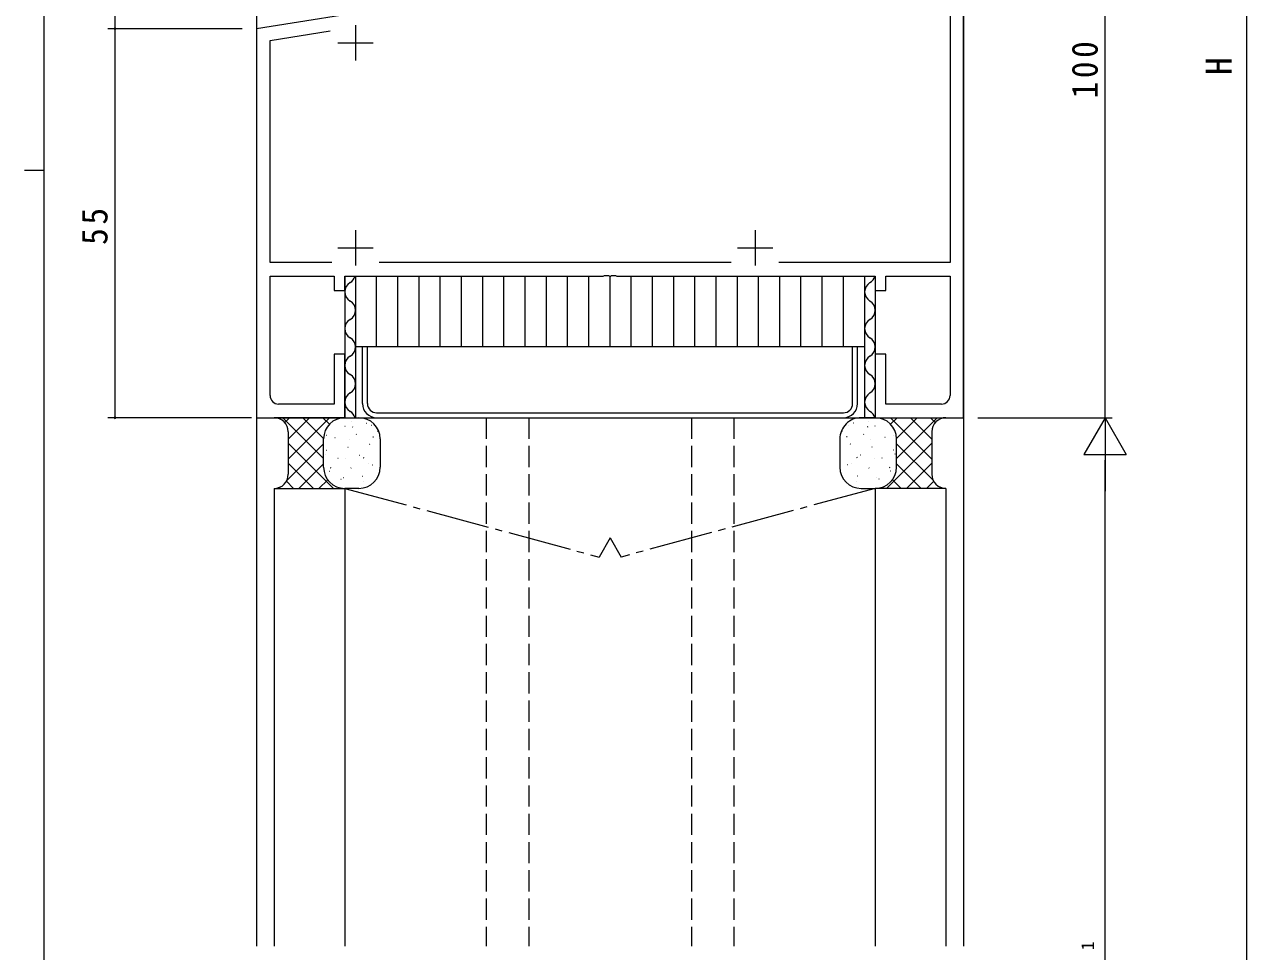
# Model space of a CAD drawing. Units: millimetres on the paper. Extents: x -420 to 373, y -297 to 267.
# Drawn here: x -420.5 to -247.7, y -108.6 to 22.5 of the extents above; entities that cross this region are included whole.
import ezdxf
from ezdxf.enums import TextEntityAlignment as Align

# ---------------------------------------------------------------- set-up
doc = ezdxf.new("R2010")
doc.units = ezdxf.units.MM
doc.linetypes.add('CHAIN2', pattern=[12, 9, -1, 1, -1])
doc.linetypes.add('DASHED3', pattern=[4, 3, -1])
for name, color, linetype, lineweight in [('0-1_USER1', 7, 'Continuous', 9), ('0-3_YKK_11', 7, 'Continuous', 9), ('0-4_YKK_12', 2, 'Continuous', 9), ('0-6_YKK_13', 4, 'Continuous', 9), ('0-7_YKK_D', 6, 'Continuous', 9)]:
    doc.layers.add(name, color=color, linetype=linetype, lineweight=lineweight)
doc.styles.add('ＭＳ ゴシック', font='')
doc.styles.get('ＭＳ ゴシック').set_extended_font_data('MS Gothic')

msp = doc.modelspace()

# ---------------------------------------------------------------- linework, layer by layer
at = {"layer": '0-1_USER1'}
for p, q in [((-417.7, -260.6), (-417.7, 264.4)), ((-420.5, 1.9), (-417.7, 1.9))]:
    msp.add_line(p, q, dxfattribs=at)
at = {"layer": '0-3_YKK_11'}
for p, q in [((-287.7, -33.1), (-287.7, 66.9)), ((-289.63, 61.97), (-289.63, -11.17)), ((-368.7, 24.909), (-387.7, 21.9)), ((-387.7, 21.9), (-387.7, -33.1)), ((-385.77, 20.252), (-377.277, 21.597)), ((-373.7, 22.4), (-373.7, 17.4)), ((-376.2, 19.9), (-371.2, 19.9)), ((-373.7, -6.6), (-373.7, -11.6)), ((-317.2, -6.6), (-317.2, -11.6)), ((-376.2, -9.1), (-371.2, -9.1)), ((-319.7, -9.1), (-314.7, -9.1)), ((-320.55, -11.17), (-370.35, -11.17)), ((-289.63, -11.17), (-313.85, -11.17)), ((-385.77, -13.1), (-376.7, -13.1)), ((-385.77, -29.97), (-385.77, -13.1)), ((-376.7, -13.1), (-376.7, -15.1)), ((-375.2, -13.1), (-338.658, -13.1)), ((-375.2, -15.1), (-375.2, -13.1)), ((-336.742, -13.1), (-300.2, -13.1)), ((-300.2, -13.1), (-300.2, -15.1)), ((-298.7, -13.1), (-289.63, -13.1)), ((-298.7, -15.1), (-298.7, -13.1)), ((-289.63, -13.1), (-289.63, -29.97)), ((-376.7, -15.1), (-375.2, -15.1)), ((-300.2, -15.1), (-298.7, -15.1)), ((-375.2, -24.1), (-376.7, -24.1)), ((-376.7, -24.1), (-376.7, -31.17)), ((-375.2, -33.1), (-375.2, -24.1)), ((-298.7, -24.1), (-300.2, -24.1)), ((-300.2, -24.1), (-300.2, -33.1)), ((-298.7, -31.17), (-298.7, -24.1)), ((-376.7, -31.17), (-384.57, -31.17)), ((-290.83, -31.17), (-298.7, -31.17)), ((-387.7, -33.1), (-375.2, -33.1)), ((-300.2, -33.1), (-287.7, -33.1))]:
    msp.add_line(p, q, dxfattribs=at)
for points in [[(-377.05, -11.17), (-385.77, -11.17), (-385.77, 20.252)], [(-338.658, -13.1), (-338.475, -12.98), (-337.925, -12.98), (-337.742, -13.1), (-337.658, -13.1), (-337.475, -12.98), (-336.925, -12.98), (-336.742, -13.1)]]:
    msp.add_lwpolyline(points, dxfattribs=at)
for centre, start, end in [((-384.57, -29.97), 180, 269.99998), ((-290.83, -29.97), 270, 359.99998)]:
    msp.add_arc(centre, 1.2, start, end, dxfattribs=at)
at = {"layer": '0-4_YKK_12'}
for p, q in [((-387.7, 141.65), (-387.7, -107.85)), ((-287.7, 141.65), (-287.7, -107.85))]:
    msp.add_line(p, q, dxfattribs=at)
at = {"layer": '0-6_YKK_13'}
for p, q in [((-375.2, -13.1), (-375.2, -33.1)), ((-373.7, -13.1), (-373.7, -33.1)), ((-370.7, -23.1), (-370.7, -13.1)), ((-367.7, -23.1), (-367.7, -13.1)), ((-364.7, -23.1), (-364.7, -13.1)), ((-361.7, -23.1), (-361.7, -13.1)), ((-358.7, -23.1), (-358.7, -13.1)), ((-355.7, -23.1), (-355.7, -13.1)), ((-352.7, -23.1), (-352.7, -13.1)), ((-349.7, -23.1), (-349.7, -13.1)), ((-346.7, -23.1), (-346.7, -13.1)), ((-343.7, -23.1), (-343.7, -13.1)), ((-340.7, -23.1), (-340.7, -13.1)), ((-337.7, -23.1), (-337.7, -13.1)), ((-334.7, -23.1), (-334.7, -13.1)), ((-331.7, -23.1), (-331.7, -13.1)), ((-328.7, -23.1), (-328.7, -13.1)), ((-325.7, -23.1), (-325.7, -13.1)), ((-322.7, -23.1), (-322.7, -13.1)), ((-319.7, -23.1), (-319.7, -13.1)), ((-316.7, -23.1), (-316.7, -13.1)), ((-313.7, -23.1), (-313.7, -13.1)), ((-310.7, -23.1), (-310.7, -13.1)), ((-307.7, -23.1), (-307.7, -13.1)), ((-304.7, -23.1), (-304.7, -13.1)), ((-301.7, -13.1), (-301.7, -33.1)), ((-300.2, -13.1), (-300.2, -33.1)), ((-301.7, -23.1), (-373.7, -23.1)), ((-372.7, -31.1), (-372.7, -23.1)), ((-372, -31.1), (-372, -23.1)), ((-303.4, -31.1), (-303.4, -23.1)), ((-302.7, -31.1), (-302.7, -23.1)), ((-370.7, -32.4), (-304.7, -32.4)), ((-375.2, -33.1), (-385.2, -33.1)), ((-378.2, -38.873), (-383.973, -33.1)), ((-383.002, -33.1), (-383.69, -33.788)), ((-380.173, -33.1), (-383.2, -36.127)), ((-377.345, -33.1), (-383.2, -38.955)), ((-378.199, -36.045), (-381.144, -33.1)), ((-377.378, -34.037), (-378.316, -33.1)), ((-375.475, -33.113), (-375.487, -33.1)), ((-375.2, -33.1), (-373.2, -33.1)), ((-375.2, -33.1), (-373.7, -33.1)), ((-375.197, -34.296), (-375.148, -34.289)), ((-374.257, -33.567), (-374.248, -33.569)), ((-374.135, -34.402), (-374.044, -34.445)), ((-373.7, -33.1), (-301.7, -33.1)), ((-372.187, -33.867), (-372.138, -33.86)), ((-371.405, -34.142), (-371.395, -34.144)), ((-370.7, -33.1), (-304.7, -33.1)), ((-303.995, -34.142), (-304.005, -34.144)), ((-303.213, -33.867), (-303.262, -33.86)), ((-300.2, -33.1), (-302.2, -33.1)), ((-301.7, -33.1), (-300.2, -33.1)), ((-301.265, -34.402), (-301.356, -34.445)), ((-301.143, -33.567), (-301.152, -33.569)), ((-300.203, -34.296), (-300.252, -34.289)), ((-300.2, -33.1), (-290.2, -33.1)), ((-299.925, -33.113), (-299.913, -33.1)), ((-298.055, -33.1), (-292.2, -38.955)), ((-298.022, -34.037), (-297.084, -33.1)), ((-297.201, -36.045), (-294.256, -33.1)), ((-297.2, -38.873), (-291.427, -33.1)), ((-295.227, -33.1), (-292.2, -36.127)), ((-292.398, -33.1), (-291.71, -33.788)), ((-383.2, -35.1), (-383.2, -41.1)), ((-378.2, -40.1), (-378.2, -36.1)), ((-378.2, -40.1), (-378.2, -36.1)), ((-377.773, -35.591), (-377.763, -35.593)), ((-376.602, -35.885), (-376.552, -35.878)), ((-374.528, -36.244), (-374.518, -36.246)), ((-373.592, -35.456), (-373.543, -35.449)), ((-371.221, -35.784), (-371.131, -35.827)), ((-370.583, -35.027), (-370.533, -35.02)), ((-370.2, -36.1), (-370.2, -40.1)), ((-305.2, -36.1), (-305.2, -40.1)), ((-304.817, -35.027), (-304.867, -35.02)), ((-304.179, -35.784), (-304.269, -35.827)), ((-301.808, -35.456), (-301.857, -35.449)), ((-300.872, -36.244), (-300.882, -36.246)), ((-298.798, -35.885), (-298.848, -35.878)), ((-297.627, -35.591), (-297.637, -35.593)), ((-297.2, -40.1), (-297.2, -36.1)), ((-297.2, -40.1), (-297.2, -36.1)), ((-292.2, -35.1), (-292.2, -41.1)), ((-378.2, -36.784), (-383.412, -41.995)), ((-376.8, -43.102), (-383.2, -36.701)), ((-377.785, -37.685), (-377.735, -37.678)), ((-374.775, -37.256), (-374.726, -37.249)), ((-371.766, -36.827), (-371.716, -36.82)), ((-371.627, -36.829), (-371.617, -36.831)), ((-303.773, -36.829), (-303.783, -36.831)), ((-303.634, -36.827), (-303.684, -36.82)), ((-300.625, -37.256), (-300.674, -37.249)), ((-298.6, -43.102), (-292.2, -36.701)), ((-297.615, -37.685), (-297.665, -37.678)), ((-297.2, -36.784), (-291.988, -41.995)), ((-379.629, -43.101), (-383.2, -39.53)), ((-378.2, -39.612), (-381.689, -43.101)), ((-377.995, -38.278), (-377.985, -38.28)), ((-376.18, -38.845), (-376.13, -38.838)), ((-375.142, -38.852), (-375.132, -38.854)), ((-373.17, -38.416), (-373.121, -38.409)), ((-372.624, -38.735), (-372.533, -38.778)), ((-371.897, -39.506), (-371.888, -39.508)), ((-303.503, -39.506), (-303.512, -39.508)), ((-302.776, -38.735), (-302.867, -38.778)), ((-302.23, -38.416), (-302.279, -38.409)), ((-300.258, -38.852), (-300.268, -38.854)), ((-299.22, -38.845), (-299.27, -38.838)), ((-297.405, -38.278), (-297.415, -38.28)), ((-297.2, -39.612), (-293.711, -43.101)), ((-295.771, -43.101), (-292.2, -39.53)), ((-377.363, -40.645), (-377.313, -40.638)), ((-377.274, -40.144), (-377.184, -40.187)), ((-374.353, -40.216), (-374.304, -40.209)), ((-372.748, -41.376), (-372.699, -41.369)), ((-371.344, -39.787), (-371.294, -39.78)), ((-304.056, -39.787), (-304.106, -39.78)), ((-302.652, -41.376), (-302.701, -41.369)), ((-301.047, -40.216), (-301.096, -40.209)), ((-298.126, -40.144), (-298.216, -40.187)), ((-298.037, -40.645), (-298.087, -40.638)), ((-385.2, -43.1), (-375.2, -43.1)), ((-385.2, -43.1), (-385.2, -107.85)), ((-384.305, -42.888), (-384.516, -43.1)), ((-382.457, -43.101), (-383.464, -42.094)), ((-377.625, -41.866), (-378.861, -43.101)), ((-375.939, -43.008), (-376.033, -43.102)), ((-375.758, -41.805), (-375.708, -41.798)), ((-375.364, -41.539), (-375.354, -41.541)), ((-373.2, -43.1), (-375.2, -43.1)), ((-375.2, -43.1), (-375.2, -107.85)), ((-372.511, -42.114), (-372.502, -42.116)), ((-302.889, -42.114), (-302.898, -42.116)), ((-302.2, -43.1), (-300.2, -43.1)), ((-290.2, -43.1), (-300.2, -43.1)), ((-300.2, -43.1), (-300.2, -107.85)), ((-300.036, -41.539), (-300.046, -41.541)), ((-299.642, -41.805), (-299.692, -41.798)), ((-299.461, -43.008), (-299.367, -43.102)), ((-297.775, -41.866), (-296.539, -43.101)), ((-292.943, -43.101), (-291.936, -42.094)), ((-291.095, -42.888), (-290.884, -43.1)), ((-290.2, -43.1), (-290.2, -107.85))]:
    msp.add_line(p, q, dxfattribs=at)
at = {"layer": '0-6_YKK_13', "linetype": 'DASHED3'}
for p, q in [((-355.2, -33.1), (-355.2, -107.85)), ((-349.2, -33.1), (-349.2, -107.85)), ((-326.2, -33.1), (-326.2, -107.85)), ((-320.2, -33.1), (-320.2, -107.85))]:
    msp.add_line(p, q, dxfattribs=at)
at = {"layer": '0-6_YKK_13', "linetype": 'CHAIN2'}
for p, q in [((-375.2, -43.1), (-339.25, -52.8)), ((-300.2, -43.1), (-336.15, -52.8)), ((-337.7, -50.1), (-339.25, -52.8)), ((-337.7, -50.1), (-336.15, -52.8))]:
    msp.add_line(p, q, dxfattribs=at)
at = {"layer": '0-6_YKK_13'}
for centre, radius, start, end in [((-375.2, -12.7), 1.5, 299.99997, 344.51491), ((-301.7, -12.7), 1.5, 299.99997, 344.51491), ((-373.7, -15.3), 1.5, 120, 240), ((-300.2, -15.3), 1.5, 120, 240), ((-375.2, -17.899), 1.5, 299.99997, 60.00003), ((-301.7, -17.899), 1.5, 299.99997, 60.00003), ((-373.7, -20.5), 1.5, 120, 240), ((-300.2, -20.5), 1.5, 120, 240), ((-375.2, -23.1), 1.5, 300, 60), ((-301.7, -23.1), 1.5, 300, 60), ((-373.7, -25.701), 1.5, 120, 240), ((-300.2, -25.701), 1.5, 120, 240), ((-375.2, -28.301), 1.5, 300, 60), ((-301.7, -28.301), 1.5, 300, 60), ((-373.7, -30.902), 1.5, 120, 240), ((-370.7, -31.1), 2, 180, 270), ((-370.7, -31.1), 1.3, 180, 270), ((-304.7, -31.1), 1.3, 270, 0), ((-304.7, -31.1), 2, 270, 0), ((-300.2, -30.902), 1.5, 120, 240), ((-375.2, -33.502), 1.5, 15.55197, 60), ((-301.7, -33.502), 1.5, 15.55197, 60), ((-385.2, -35.1), 2, 0, 90), ((-375.2, -36.1), 3, 90, 180), ((-375.2, -36.1), 3, 90, 180), ((-373.2, -36.1), 3, 0, 90), ((-302.2, -36.1), 3, 89.99998, 180), ((-300.2, -36.1), 3, 0, 90), ((-300.2, -36.1), 3, 0, 90), ((-290.2, -35.1), 2, 90, 180), ((-385.2, -41.1), 2, 270, 0), ((-375.2, -40.1), 3, 180, 270), ((-375.2, -40.1), 3, 180, 270), ((-373.2, -40.1), 3, 270, 0), ((-302.2, -40.1), 3, 180, 270), ((-300.2, -40.1), 3, 270, 0), ((-300.2, -40.1), 3, 270, 0), ((-290.2, -41.1), 2, 180, 269.99998)]:
    msp.add_arc(centre, radius, start, end, dxfattribs=at)
at = {"layer": '0-7_YKK_D'}
for p, q in [((-247.7, 212.4), (-247.7, -178.6)), ((-267.7, -33.1), (-267.7, 66.9)), ((-389.7, 21.9), (-408.7, 21.9)), ((-389.7, 21.9), (-408.7, 21.9)), ((-407.7, 21.9), (-407.7, -33.1)), ((-388.4, -33.1), (-408.7, -33.1)), ((-285.7, -33.1), (-266.7, -33.1)), ((-285.7, -33.1), (-266.7, -33.1)), ((-267.7, -33.1), (-270.7, -38.296)), ((-267.7, -33.1), (-267.7, -43.492)), ((-267.7, -33.1), (-264.7, -38.296)), ((-270.7, -38.296), (-264.7, -38.296)), ((-267.7, -179.6), (-267.7, -39.1))]:
    msp.add_line(p, q, dxfattribs=at)
msp.add_lwpolyline([(-407.7, 66.9), (-407.7, 31.9), (-407.7, 21.9)], dxfattribs=at)
for centre, start, end in [((-407.7, 21.9), 90, 270), ((-407.7, 21.9), 90, 270), ((-407.7, 21.9), 270, 90), ((-407.7, 21.9), 270, 90), ((-407.7, -33.1), 90, 270), ((-407.7, -33.1), 270, 90)]:
    msp.add_arc(centre, 0.106, start, end, dxfattribs=at)

# ---------------------------------------------------------------- texts
at = {"layer": '0-7_YKK_D', "color": 3, "style": 'ＭＳ ゴシック'}
msp.add_text('H', height=3.666, rotation=90, dxfattribs=at).set_placement((-248.7, 15.353), align=Align.BOTTOM_LEFT)
at = {"layer": '0-7_YKK_D', "color": 4, "style": 'ＭＳ ゴシック'}
msp.add_text('1', height=1.833, rotation=90, dxfattribs=at).set_placement((-268.7, -108.412), align=Align.BOTTOM_LEFT)
at = {"layer": '0-7_YKK_D', "color": 3, "char_height": 3.666, "attachment_point": 7, "rotation": 90, "style": 'ＭＳ ゴシック'}
for s, insert in [('\\T1.21;\\W0.95;100', (-268.7, 12.039)), ('\\T1.21;\\W0.95;55', (-408.7, -8.67))]:
    msp.add_mtext(s, dxfattribs=dict(at, insert=insert))

doc.saveas('drawing.dxf')
